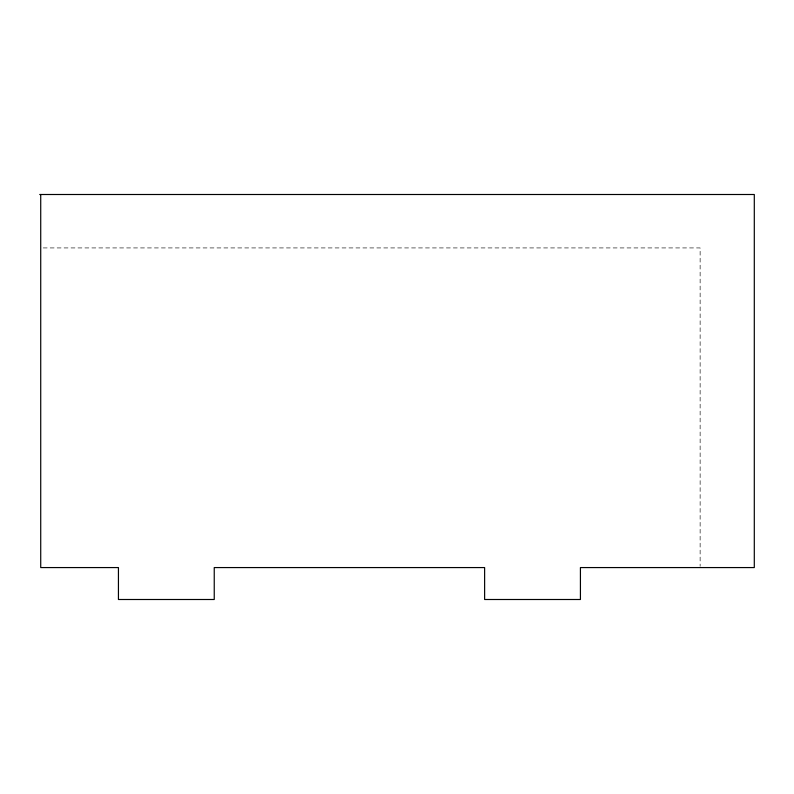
<?xml version="1.0" encoding="UTF-8"?>
<svg xmlns="http://www.w3.org/2000/svg" width="794" height="794" viewBox="0 0 794 794"><rect width="100%" height="100%" fill="white"/><g stroke="black" fill="none" stroke-linecap="round" stroke-linejoin="round"><path stroke-width="0.6" stroke-dasharray="3.97 2.98" d="M43.204 247.927L700.129 247.927L700.129 566.33"/><path stroke-width="1.19" d="M39.7 194.5L754.3 194.5L754.3 567.571L580.424 567.571L580.424 599.5L484.618 599.5L484.618 567.571L214.241 567.571L214.241 599.5L118.435 599.5L118.435 567.571L40.722 567.571L40.722 194.5"/></g></svg>
